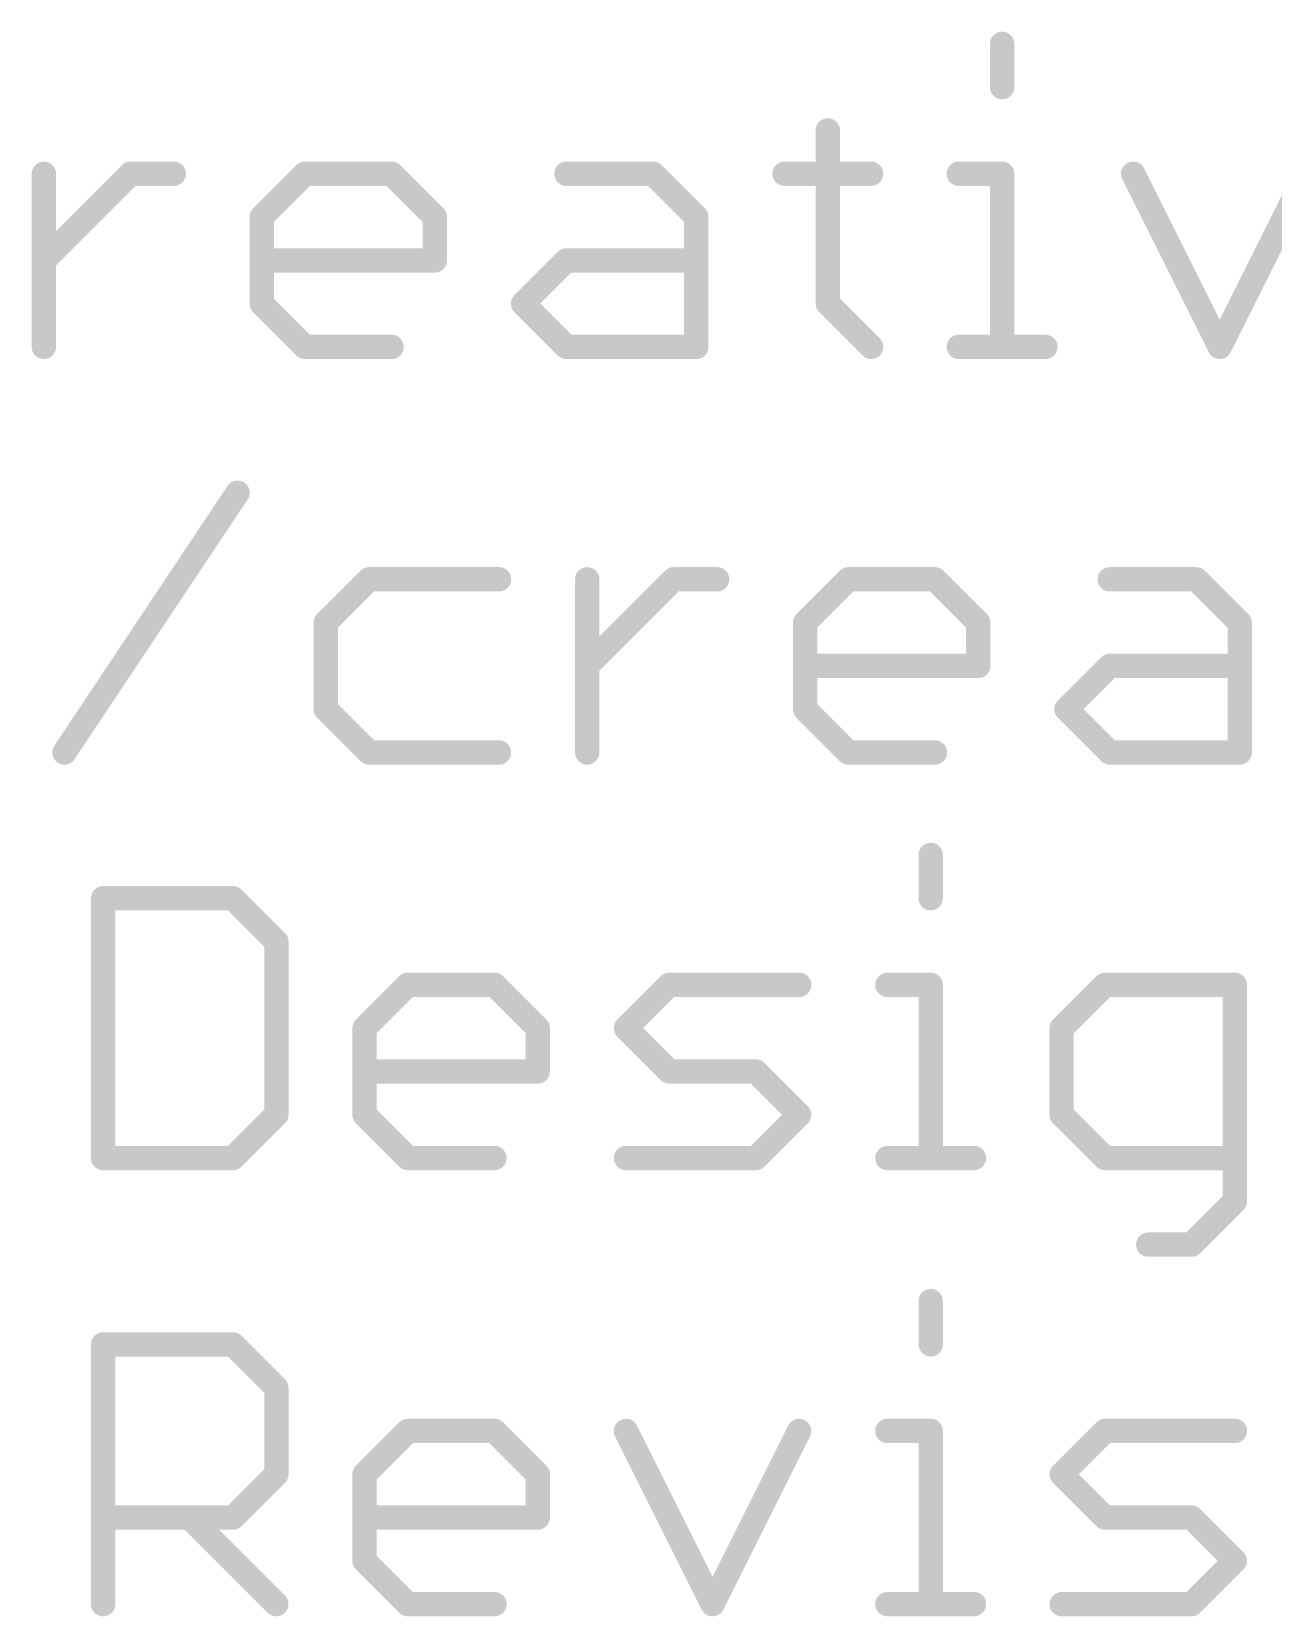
# Model space of a CAD drawing. Extents: x -33 to 81, y -19 to 22.
# Drawn here: x -1.13 to 6.64, y -18.29 to -8.36 of the extents above; entities that cross this region are included whole.
import ezdxf

# ---------------------------------------------------------------- set-up
doc = ezdxf.new("R2010")
doc.units = 0
doc.layers.add('51', color=53, linetype='CONTINUOUS')

msp = doc.modelspace()

# ---------------------------------------------------------------- linework, layer by layer
at = {"layer": '51', "const_width": 0.1524}
for points in [[(4.9442, -8.4396), (4.9442, -8.7108)], [(3.8528, -8.982), (3.8528, -10.0666)], [(-1.057, -10.3378), (-1.057, -9.2531)], [(-1.057, -9.7955), (-0.5146, -9.2531)], [(-0.5146, -9.2531), (-0.2435, -9.2531)], [(0.3073, -9.5243), (0.5785, -9.2531)], [(0.5785, -9.2531), (1.1208, -9.2531)], [(1.1208, -9.2531), (1.392, -9.5243)], [(2.2156, -9.2531), (2.758, -9.2531)], [(2.758, -9.2531), (3.0291, -9.5243)], [(3.5816, -9.2531), (4.124, -9.2531)], [(4.6731, -9.2531), (4.9442, -9.2531)], [(4.9442, -9.2531), (4.9442, -10.3378)], [(5.7645, -9.2531), (6.3068, -10.3378)], [(6.3068, -10.3378), (6.8492, -9.2531)], [(0.3073, -10.0666), (0.3073, -9.5243)], [(1.392, -9.5243), (1.392, -9.7955)], [(3.0291, -9.5243), (3.0291, -10.3378)], [(1.392, -9.7955), (0.3073, -9.7955)], [(1.9445, -10.0666), (2.2156, -9.7955)], [(2.2156, -9.7955), (3.0291, -9.7955)], [(0.5785, -10.3378), (0.3073, -10.0666)], [(2.2156, -10.3378), (1.9445, -10.0666)], [(3.8528, -10.0666), (4.124, -10.3378)], [(1.1208, -10.3378), (0.5785, -10.3378)], [(3.0291, -10.3378), (2.2156, -10.3378)], [(4.6731, -10.3378), (5.2154, -10.3378)], [(-0.9286, -12.8778), (0.1561, -11.2508)], [(0.9798, -11.7931), (0.7086, -12.0643)], [(1.7933, -11.7931), (0.9798, -11.7931)], [(2.3457, -12.8778), (2.3457, -11.7931)], [(2.3457, -12.3355), (2.8881, -11.7931)], [(2.8881, -11.7931), (3.1592, -11.7931)], [(3.71, -12.0643), (3.9812, -11.7931)], [(3.9812, -11.7931), (4.5235, -11.7931)], [(4.5235, -11.7931), (4.7947, -12.0643)], [(5.6184, -11.7931), (6.1607, -11.7931)], [(6.1607, -11.7931), (6.4319, -12.0643)], [(0.7086, -12.0643), (0.7086, -12.6066)], [(3.71, -12.6066), (3.71, -12.0643)], [(4.7947, -12.0643), (4.7947, -12.3355)], [(6.4319, -12.0643), (6.4319, -12.8778)], [(4.7947, -12.3355), (3.71, -12.3355)], [(5.3472, -12.6066), (5.6184, -12.3355)], [(5.6184, -12.3355), (6.4319, -12.3355)], [(0.7086, -12.6066), (0.9798, -12.8778)], [(3.9812, -12.8778), (3.71, -12.6066)], [(5.6184, -12.8778), (5.3472, -12.6066)], [(0.9798, -12.8778), (1.7933, -12.8778)], [(4.5235, -12.8778), (3.9812, -12.8778)], [(6.4319, -12.8778), (5.6184, -12.8778)], [(4.4968, -13.5196), (4.4968, -13.7908)], [(-0.6858, -13.7908), (-0.6858, -15.4178)], [(0.1277, -13.7908), (-0.6858, -13.7908)], [(0.3989, -14.062), (0.1277, -13.7908)], [(0.3989, -15.1466), (0.3989, -14.062)], [(0.9514, -14.6043), (1.2225, -14.3331)], [(1.2225, -14.3331), (1.7649, -14.3331)], [(1.7649, -14.3331), (2.036, -14.6043)], [(2.5885, -14.6043), (2.8597, -14.3331)], [(2.8597, -14.3331), (3.6732, -14.3331)], [(4.2257, -14.3331), (4.4968, -14.3331)], [(4.4968, -14.3331), (4.4968, -15.4178)], [(5.5883, -14.3331), (5.3171, -14.6043)], [(6.4018, -14.3331), (5.5883, -14.3331)], [(6.4018, -15.689), (6.4018, -14.3331)], [(0.9514, -15.1466), (0.9514, -14.6043)], [(2.036, -14.6043), (2.036, -14.8755)], [(2.8597, -14.8755), (2.5885, -14.6043)], [(5.3171, -14.6043), (5.3171, -15.1466)], [(2.036, -14.8755), (0.9514, -14.8755)], [(3.402, -14.8755), (2.8597, -14.8755)], [(3.6732, -15.1466), (3.402, -14.8755)], [(0.1277, -15.4178), (0.3989, -15.1466)], [(1.2225, -15.4178), (0.9514, -15.1466)], [(3.402, -15.4178), (3.6732, -15.1466)], [(5.3171, -15.1466), (5.5883, -15.4178)], [(-0.6858, -15.4178), (0.1277, -15.4178)], [(1.7649, -15.4178), (1.2225, -15.4178)], [(2.5885, -15.4178), (3.402, -15.4178)], [(4.2257, -15.4178), (4.768, -15.4178)], [(5.5883, -15.4178), (6.4018, -15.4178)], [(6.1306, -15.9601), (6.4018, -15.689)], [(5.8594, -15.9601), (6.1306, -15.9601)], [(4.4968, -16.3136), (4.4968, -16.5848)], [(-0.6858, -18.2118), (-0.6858, -16.5848)], [(-0.6858, -16.5848), (0.1277, -16.5848)], [(0.1277, -16.5848), (0.3989, -16.856)], [(0.3989, -16.856), (0.3989, -17.3983)], [(0.9514, -17.3983), (1.2225, -17.1271)], [(1.2225, -17.1271), (1.7649, -17.1271)], [(1.7649, -17.1271), (2.036, -17.3983)], [(2.5885, -17.1271), (3.1308, -18.2118)], [(3.1308, -18.2118), (3.6732, -17.1271)], [(4.2257, -17.1271), (4.4968, -17.1271)], [(4.4968, -17.1271), (4.4968, -18.2118)], [(5.3171, -17.3983), (5.5883, -17.1271)], [(5.5883, -17.1271), (6.4018, -17.1271)], [(0.3989, -17.3983), (0.1277, -17.6695)], [(0.9514, -17.9406), (0.9514, -17.3983)], [(2.036, -17.3983), (2.036, -17.6695)], [(5.5883, -17.6695), (5.3171, -17.3983)], [(0.1277, -17.6695), (-0.6858, -17.6695)], [(-0.1435, -17.6695), (0.3989, -18.2118)], [(2.036, -17.6695), (0.9514, -17.6695)], [(6.1306, -17.6695), (5.5883, -17.6695)], [(6.4018, -17.9406), (6.1306, -17.6695)], [(1.2225, -18.2118), (0.9514, -17.9406)], [(6.1306, -18.2118), (6.4018, -17.9406)], [(1.7649, -18.2118), (1.2225, -18.2118)], [(4.2257, -18.2118), (4.768, -18.2118)], [(5.3171, -18.2118), (6.1306, -18.2118)]]:
    msp.add_lwpolyline(points, dxfattribs=at)
at = {"layer": '51', "const_width": 0.0762}
for points in [[(4.9823, -8.4396, 1), (4.9061, -8.4396)], [(4.9061, -8.7108, 1), (4.9823, -8.7108)], [(3.8909, -8.982, 1), (3.8147, -8.982)], [(-1.0189, -9.2531, 1), (-1.0951, -9.2531)], [(-0.5146, -9.215, 1), (-0.5146, -9.2912)], [(-0.4877, -9.2801, 1), (-0.5416, -9.2262)], [(-0.2435, -9.2912, 1), (-0.2435, -9.215)], [(0.5785, -9.215, 1), (0.5785, -9.2912)], [(0.6054, -9.2801, 1), (0.5515, -9.2262)], [(1.1478, -9.2262, 1), (1.0939, -9.2801)], [(1.1208, -9.2912, 1), (1.1208, -9.215)], [(2.2156, -9.215, 1), (2.2156, -9.2912)], [(2.7849, -9.2262, 1), (2.731, -9.2801)], [(2.758, -9.2912, 1), (2.758, -9.215)], [(3.5816, -9.215, 1), (3.5816, -9.2912)], [(4.124, -9.2912, 1), (4.124, -9.215)], [(4.6731, -9.215, 1), (4.6731, -9.2912)], [(4.9823, -9.2531, 1), (4.9061, -9.2531)], [(4.9442, -9.2912, 1), (4.9442, -9.215)], [(5.7986, -9.2361, 1), (5.7304, -9.2702)], [(0.3454, -9.5243, 1), (0.2692, -9.5243)], [(0.2804, -9.4974, 1), (0.3343, -9.5512)], [(1.4301, -9.5243, 1), (1.3539, -9.5243)], [(1.365, -9.5512, 1), (1.4189, -9.4974)], [(3.0672, -9.5243, 1), (2.991, -9.5243)], [(3.0022, -9.5512, 1), (3.0561, -9.4974)], [(0.3073, -9.7574, 1), (0.3073, -9.8336)], [(1.392, -9.8336, 1), (1.392, -9.7574)], [(2.2156, -9.7574, 1), (2.2156, -9.8336)], [(2.2426, -9.8224, 1), (2.1887, -9.7685)], [(3.0291, -9.8336, 1), (3.0291, -9.7574)], [(-1.0839, -9.7685, 1), (-1.03, -9.8224)], [(1.3539, -9.7955, 1), (1.4301, -9.7955)], [(0.3343, -10.0397, 1), (0.2804, -10.0936)], [(1.9714, -10.0397, 1), (1.9175, -10.0936)], [(1.9175, -10.0397, 1), (1.9714, -10.0936)], [(3.8797, -10.0397, 1), (3.8259, -10.0936)], [(0.2692, -10.0666, 1), (0.3454, -10.0666)], [(3.8147, -10.0666, 1), (3.8909, -10.0666)], [(-1.0951, -10.3378, 1), (-1.0189, -10.3378)], [(0.5785, -10.2997, 1), (0.5785, -10.3759)], [(0.5515, -10.3647, 1), (0.6054, -10.3109)], [(1.1208, -10.3759, 1), (1.1208, -10.2997)], [(2.2156, -10.2997, 1), (2.2156, -10.3759)], [(2.1887, -10.3647, 1), (2.2426, -10.3109)], [(2.991, -10.3378, 1), (3.0672, -10.3378)], [(3.0291, -10.3759, 1), (3.0291, -10.2997)], [(4.097, -10.3647, 1), (4.1509, -10.3109)], [(4.6731, -10.2997, 1), (4.6731, -10.3759)], [(4.9061, -10.3378, 1), (4.9823, -10.3378)], [(5.2154, -10.3759, 1), (5.2154, -10.2997)], [(6.2728, -10.3208, 1), (6.3409, -10.3548)], [(6.2728, -10.3548, 1), (6.3409, -10.3208)], [(0.1878, -11.2719, 1), (0.1244, -11.2297)], [(0.9798, -11.755, 1), (0.9798, -11.8312)], [(1.0067, -11.8201, 1), (0.9528, -11.7662)], [(1.7933, -11.8312, 1), (1.7933, -11.755)], [(2.3838, -11.7931, 1), (2.3076, -11.7931)], [(2.8881, -11.755, 1), (2.8881, -11.8312)], [(2.915, -11.8201, 1), (2.8611, -11.7662)], [(3.1592, -11.8312, 1), (3.1592, -11.755)], [(3.9812, -11.755, 1), (3.9812, -11.8312)], [(4.0081, -11.8201, 1), (3.9543, -11.7662)], [(4.5505, -11.7662, 1), (4.4966, -11.8201)], [(4.5235, -11.8312, 1), (4.5235, -11.755)], [(5.6184, -11.755, 1), (5.6184, -11.8312)], [(6.1876, -11.7662, 1), (6.1338, -11.8201)], [(6.1607, -11.8312, 1), (6.1607, -11.755)], [(0.7467, -12.0643, 1), (0.6705, -12.0643)], [(0.6816, -12.0374, 1), (0.7355, -12.0912)], [(3.7481, -12.0643, 1), (3.6719, -12.0643)], [(3.6831, -12.0374, 1), (3.737, -12.0912)], [(4.8328, -12.0643, 1), (4.7566, -12.0643)], [(4.7678, -12.0912, 1), (4.8216, -12.0374)], [(6.47, -12.0643, 1), (6.3938, -12.0643)], [(6.4049, -12.0912, 1), (6.4588, -12.0374)], [(2.3188, -12.3085, 1), (2.3727, -12.3624)], [(3.71, -12.2974, 1), (3.71, -12.3736)], [(4.7566, -12.3355, 1), (4.8328, -12.3355)], [(4.7947, -12.3736, 1), (4.7947, -12.2974)], [(5.6184, -12.2974, 1), (5.6184, -12.3736)], [(5.6453, -12.3624, 1), (5.5914, -12.3085)], [(6.4319, -12.3736, 1), (6.4319, -12.2974)], [(0.7355, -12.5797, 1), (0.6816, -12.6336)], [(0.6705, -12.6066, 1), (0.7467, -12.6066)], [(3.737, -12.5797, 1), (3.6831, -12.6336)], [(3.6719, -12.6066, 1), (3.7481, -12.6066)], [(5.3741, -12.5797, 1), (5.3203, -12.6336)], [(5.3203, -12.5797, 1), (5.3741, -12.6336)], [(0.9798, -12.8397, 1), (0.9798, -12.9159)], [(1.7933, -12.9159, 1), (1.7933, -12.8397)], [(3.9812, -12.8397, 1), (3.9812, -12.9159)], [(4.5235, -12.9159, 1), (4.5235, -12.8397)], [(5.6184, -12.8397, 1), (5.6184, -12.9159)], [(6.4319, -12.9159, 1), (6.4319, -12.8397)], [(-0.9603, -12.8567, 1), (-0.8969, -12.8989)], [(0.9528, -12.9047, 1), (1.0067, -12.8509)], [(2.3076, -12.8778, 1), (2.3838, -12.8778)], [(3.9543, -12.9047, 1), (4.0081, -12.8509)], [(5.5914, -12.9047, 1), (5.6453, -12.8509)], [(6.3938, -12.8778, 1), (6.47, -12.8778)], [(4.5349, -13.5196, 1), (4.4587, -13.5196)], [(-0.6477, -13.7908, 1), (-0.7239, -13.7908)], [(-0.6858, -13.7527, 1), (-0.6858, -13.8289)], [(0.1546, -13.7639, 1), (0.1008, -13.8178)], [(0.1277, -13.8289, 1), (0.1277, -13.7527)], [(4.4587, -13.7908, 1), (4.5349, -13.7908)], [(0.437, -14.062, 1), (0.3608, -14.062)], [(0.3719, -14.0889, 1), (0.4258, -14.035)], [(1.2225, -14.295, 1), (1.2225, -14.3712)], [(1.2495, -14.3601, 1), (1.1956, -14.3062)], [(1.7918, -14.3062, 1), (1.7379, -14.3601)], [(1.7649, -14.3712, 1), (1.7649, -14.295)], [(2.8597, -14.295, 1), (2.8597, -14.3712)], [(2.8866, -14.3601, 1), (2.8327, -14.3062)], [(3.6732, -14.3712, 1), (3.6732, -14.295)], [(4.2257, -14.295, 1), (4.2257, -14.3712)], [(4.5349, -14.3331, 1), (4.4587, -14.3331)], [(4.4968, -14.3712, 1), (4.4968, -14.295)], [(5.5883, -14.295, 1), (5.5883, -14.3712)], [(5.6152, -14.3601, 1), (5.5613, -14.3062)], [(6.4399, -14.3331, 1), (6.3637, -14.3331)], [(6.4018, -14.3712, 1), (6.4018, -14.295)], [(0.9895, -14.6043, 1), (0.9133, -14.6043)], [(0.9244, -14.5774, 1), (0.9783, -14.6312)], [(2.0741, -14.6043, 1), (1.9979, -14.6043)], [(2.0091, -14.6312, 1), (2.063, -14.5774)], [(2.6155, -14.5774, 1), (2.5616, -14.6312)], [(2.5616, -14.5774, 1), (2.6155, -14.6312)], [(5.3552, -14.6043, 1), (5.279, -14.6043)], [(5.2902, -14.5774, 1), (5.344, -14.6312)], [(0.9514, -14.8374, 1), (0.9514, -14.9136)], [(1.9979, -14.8755, 1), (2.0741, -14.8755)], [(2.036, -14.9136, 1), (2.036, -14.8374)], [(2.8597, -14.8374, 1), (2.8597, -14.9136)], [(2.8327, -14.9024, 1), (2.8866, -14.8485)], [(3.4289, -14.8485, 1), (3.3751, -14.9024)], [(3.402, -14.9136, 1), (3.402, -14.8374)], [(0.4258, -15.1736, 1), (0.3719, -15.1197)], [(0.9783, -15.1197, 1), (0.9244, -15.1736)], [(3.7001, -15.1736, 1), (3.6462, -15.1197)], [(3.6462, -15.1736, 1), (3.7001, -15.1197)], [(5.344, -15.1197, 1), (5.2902, -15.1736)], [(0.3608, -15.1466, 1), (0.437, -15.1466)], [(0.9133, -15.1466, 1), (0.9895, -15.1466)], [(5.279, -15.1466, 1), (5.3552, -15.1466)], [(-0.6858, -15.3797, 1), (-0.6858, -15.4559)], [(-0.7239, -15.4178, 1), (-0.6477, -15.4178)], [(0.1008, -15.3909, 1), (0.1546, -15.4447)], [(0.1277, -15.4559, 1), (0.1277, -15.3797)], [(1.2225, -15.3797, 1), (1.2225, -15.4559)], [(1.1956, -15.4447, 1), (1.2495, -15.3909)], [(1.7649, -15.4559, 1), (1.7649, -15.3797)], [(2.5885, -15.3797, 1), (2.5885, -15.4559)], [(3.3751, -15.3909, 1), (3.4289, -15.4447)], [(3.402, -15.4559, 1), (3.402, -15.3797)], [(4.2257, -15.3797, 1), (4.2257, -15.4559)], [(4.4587, -15.4178, 1), (4.5349, -15.4178)], [(4.768, -15.4559, 1), (4.768, -15.3797)], [(5.5883, -15.3797, 1), (5.5883, -15.4559)], [(5.5613, -15.4447, 1), (5.6152, -15.3909)], [(6.4018, -15.4559, 1), (6.4018, -15.3797)], [(6.3637, -15.689, 1), (6.4399, -15.689)], [(6.4287, -15.7159, 1), (6.3748, -15.662)], [(5.8594, -15.922, 1), (5.8594, -15.9982)], [(6.1037, -15.9332, 1), (6.1575, -15.9871)], [(6.1306, -15.9982, 1), (6.1306, -15.922)], [(4.5349, -16.3136, 1), (4.4587, -16.3136)], [(-0.6477, -16.5848, 1), (-0.7239, -16.5848)], [(-0.6858, -16.5467, 1), (-0.6858, -16.6229)], [(0.1546, -16.5579, 1), (0.1008, -16.6118)], [(0.1277, -16.6229, 1), (0.1277, -16.5467)], [(4.4587, -16.5848, 1), (4.5349, -16.5848)], [(0.437, -16.856, 1), (0.3608, -16.856)], [(0.3719, -16.8829, 1), (0.4258, -16.829)], [(1.2225, -17.089, 1), (1.2225, -17.1652)], [(1.2495, -17.1541, 1), (1.1956, -17.1002)], [(1.7918, -17.1002, 1), (1.7379, -17.1541)], [(1.7649, -17.1652, 1), (1.7649, -17.089)], [(2.6226, -17.1101, 1), (2.5544, -17.1442)], [(3.7072, -17.1442, 1), (3.6391, -17.1101)], [(4.2257, -17.089, 1), (4.2257, -17.1652)], [(4.5349, -17.1271, 1), (4.4587, -17.1271)], [(4.4968, -17.1652, 1), (4.4968, -17.089)], [(5.5883, -17.089, 1), (5.5883, -17.1652)], [(5.6152, -17.1541, 1), (5.5613, -17.1002)], [(6.4018, -17.1652, 1), (6.4018, -17.089)], [(0.3608, -17.3983, 1), (0.437, -17.3983)], [(0.4258, -17.4252, 1), (0.3719, -17.3714)], [(0.9895, -17.3983, 1), (0.9133, -17.3983)], [(0.9244, -17.3714, 1), (0.9783, -17.4252)], [(2.0741, -17.3983, 1), (1.9979, -17.3983)], [(2.0091, -17.4252, 1), (2.063, -17.3714)], [(5.344, -17.3714, 1), (5.2902, -17.4252)], [(5.2902, -17.3714, 1), (5.344, -17.4252)], [(-0.6858, -17.6314, 1), (-0.6858, -17.7076)], [(-0.1165, -17.6425, 1), (-0.1704, -17.6964)], [(0.1008, -17.6425, 1), (0.1546, -17.6964)], [(0.1277, -17.7076, 1), (0.1277, -17.6314)], [(0.9514, -17.6314, 1), (0.9514, -17.7076)], [(1.9979, -17.6695, 1), (2.0741, -17.6695)], [(2.036, -17.7076, 1), (2.036, -17.6314)], [(5.5883, -17.6314, 1), (5.5883, -17.7076)], [(5.5613, -17.6964, 1), (5.6152, -17.6425)], [(6.1575, -17.6425, 1), (6.1037, -17.6964)], [(6.1306, -17.7076, 1), (6.1306, -17.6314)], [(0.9783, -17.9137, 1), (0.9244, -17.9676)], [(0.9133, -17.9406, 1), (0.9895, -17.9406)], [(6.4287, -17.9676, 1), (6.3748, -17.9137)], [(6.3748, -17.9676, 1), (6.4287, -17.9137)], [(0.3719, -18.2387, 1), (0.4258, -18.1849)], [(1.2225, -18.1737, 1), (1.2225, -18.2499)], [(1.1956, -18.2387, 1), (1.2495, -18.1849)], [(1.7649, -18.2499, 1), (1.7649, -18.1737)], [(3.0968, -18.1948, 1), (3.1649, -18.2288)], [(3.0968, -18.2288, 1), (3.1649, -18.1948)], [(4.2257, -18.1737, 1), (4.2257, -18.2499)], [(4.768, -18.2499, 1), (4.768, -18.1737)], [(5.3171, -18.1737, 1), (5.3171, -18.2499)], [(6.1037, -18.1849, 1), (6.1575, -18.2387)], [(6.1306, -18.2499, 1), (6.1306, -18.1737)], [(-0.7239, -18.2118, 1), (-0.6477, -18.2118)], [(4.4587, -18.2118, 1), (4.5349, -18.2118)]]:
    msp.add_lwpolyline(points, format="xyb", dxfattribs=at)

doc.saveas('drawing.dxf')
